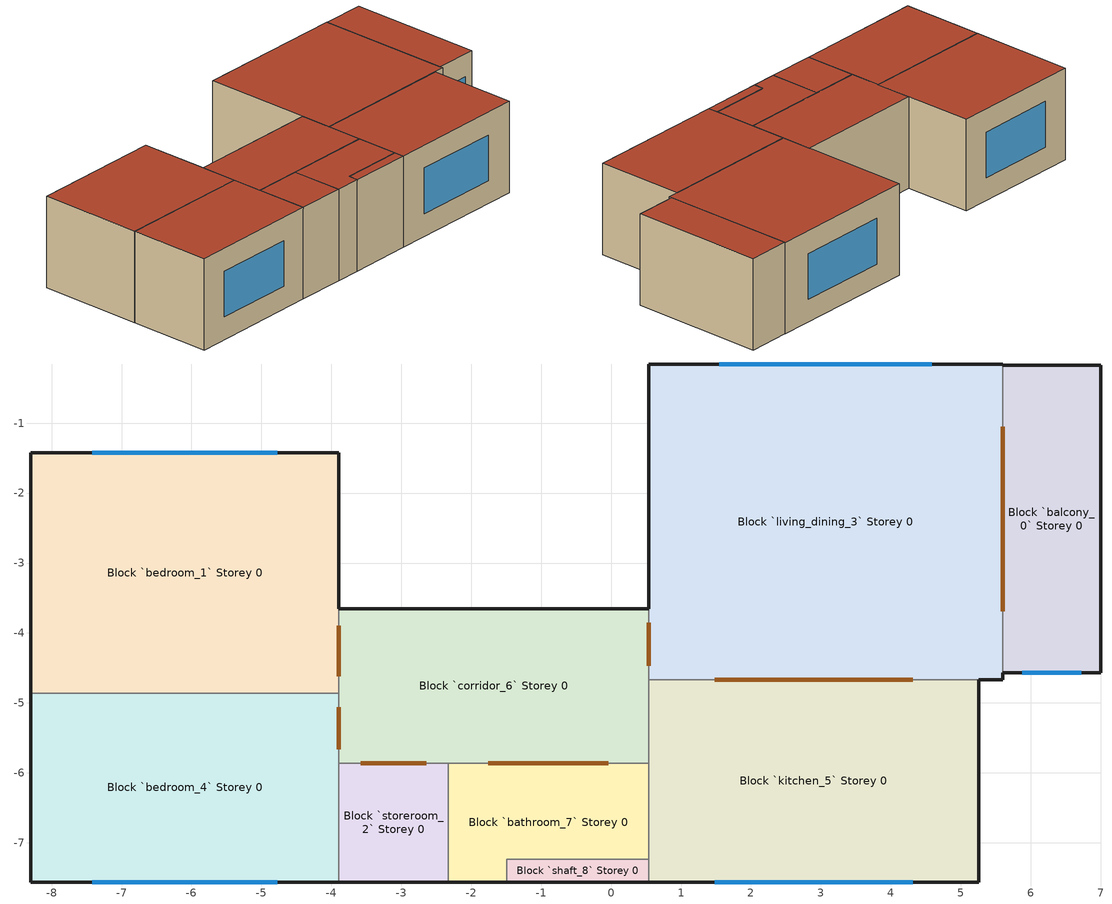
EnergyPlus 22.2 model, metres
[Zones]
Block `balcony_0` Storey 0
 floor ground (Medium Floor): 7,-0.17 7,-4.57 5.6,-4.57 5.6,-0.17 z0
 wall outside (Medium Exterior Wall): 5.6,-4.57 7,-4.57 7,-0.17 5.6,-0.17 z0:3
 wall to Block `living_dining_3` Storey 0 (Medium Partitions): 5.6,-0.17 5.6,-4.57 z0:3
 window (Sgl Clr 6mm): 5.88,-4.57 6.72,-4.57 z0.75:2.25
 door inside (Medium Furnishings): 5.6,-1.05 5.6,-3.69 z0:2.1
 roof outside (Medium Roof/Ceiling): 7,-4.57 7,-0.17 5.6,-0.17 5.6,-4.57 z3
Block `bedroom_1` Storey 0
 floor ground (Medium Floor): -3.89,-1.43 -3.89,-4.86 -8.3,-4.86 -8.3,-1.43 z0
 wall outside (Medium Exterior Wall): -3.89,-3.65 -3.89,-1.43 -8.3,-1.43 -8.3,-4.86 z0:3
 wall to Block `bedroom_4` Storey 0 (Medium Partitions): -8.3,-4.86 -3.89,-4.86 z0:3
 wall to Block `corridor_6` Storey 0 (Medium Partitions): -3.89,-4.86 -3.89,-3.65 z0:3
 window (Sgl Clr 6mm): -4.77,-1.43 -7.42,-1.43 z0.75:2.25
 door inside (Medium Furnishings): -3.89,-4.62 -3.89,-3.89 z0:2.1
 roof outside (Medium Roof/Ceiling): -3.89,-4.86 -3.89,-1.43 -8.3,-1.43 -8.3,-4.86 z3
Block `corridor_6` Storey 0
 floor ground (Medium Floor): 0.54,-3.65 0.54,-5.86 -3.89,-5.86 -3.89,-3.65 z0
 wall outside (Medium Exterior Wall): 0.54,-3.65 -3.89,-3.65 z0:3
 wall to Block `bedroom_4` Storey 0 (Medium Partitions): -3.89,-4.86 -3.89,-5.86 z0:3
 wall to Block `storeroom_2` Storey 0 (Medium Partitions): -3.89,-5.86 -2.33,-5.86 z0:3
 wall to Block `bathroom_7` Storey 0 (Medium Partitions): -2.33,-5.86 0.54,-5.86 z0:3
 wall to Block `living_dining_3` Storey 0 (Medium Partitions): 0.54,-4.67 0.54,-3.65 z0:3
 wall to Block `kitchen_5` Storey 0 (Medium Partitions): 0.54,-5.86 0.54,-4.67 z0:3
 door inside (Medium Furnishings): -3.58,-5.86 -2.64,-5.86 / 0.54,-4.47 0.54,-3.86 / -3.89,-5.06 -3.89,-5.66 / -1.76,-5.86 -0.04,-5.86 z0:2.1
 roof outside (Medium Roof/Ceiling): 0.54,-5.86 0.54,-3.65 -3.89,-3.65 -3.89,-5.86 z3
Block `living_dining_3` Storey 0
 floor ground (Medium Floor): 5.6,-0.15 5.6,-4.67 0.54,-4.67 0.54,-0.15 z0
 wall outside (Medium Exterior Wall): 5.6,-0.17 5.6,-0.15 0.54,-0.15 0.54,-3.65 / 5.26,-4.67 5.6,-4.67 5.6,-4.57 z0:3
 wall to Block `kitchen_5` Storey 0 (Medium Partitions): 0.54,-4.67 5.26,-4.67 z0:3
 window (Sgl Clr 6mm): 4.59,-0.15 1.55,-0.15 z0.75:2.25
 door inside (Medium Furnishings): 1.48,-4.67 4.31,-4.67 z0:2.1
 roof outside (Medium Roof/Ceiling): 5.6,-4.67 5.6,-0.15 0.54,-0.15 0.54,-4.67 z3
Block `shaft_8` Storey 0
 floor ground (Medium Floor): 0.54,-7.24 0.54,-7.56 -1.49,-7.56 -1.49,-7.24 z0
 wall outside (Medium Exterior Wall): -1.49,-7.56 0.54,-7.56 z0:3
 wall to Block `kitchen_5` Storey 0 (Medium Partitions): 0.54,-7.56 0.54,-7.23 z0:3
 wall to Block `bathroom_7` Storey 0 (Medium Partitions): 0.54,-7.24 -1.49,-7.24 / -1.49,-7.23 -1.49,-7.56 z0:3
 roof outside (Medium Roof/Ceiling): 0.54,-7.56 0.54,-7.24 -1.49,-7.24 -1.49,-7.56 z3
Block `storeroom_2` Storey 0
 floor ground (Medium Floor): -2.33,-5.86 -2.33,-7.56 -3.89,-7.56 -3.89,-5.86 z0
 wall outside (Medium Exterior Wall): -3.89,-7.56 -2.33,-7.56 z0:3
 wall to Block `bathroom_7` Storey 0 (Medium Partitions): -2.33,-7.56 -2.33,-5.86 z0:3
 wall to Block `bedroom_4` Storey 0 (Medium Partitions): -3.89,-5.86 -3.89,-7.56 z0:3
 roof outside (Medium Roof/Ceiling): -2.33,-7.56 -2.33,-5.86 -3.89,-5.86 -3.89,-7.56 z3
Block `bathroom_7` Storey 0
 floor ground (Medium Floor): 0.54,-5.86 0.54,-7.24 -1.49,-7.24 -1.49,-7.56 -2.33,-7.56 -2.33,-5.86 z0
 wall outside (Medium Exterior Wall): -2.33,-7.56 -1.49,-7.56 z0:3
 wall to Block `kitchen_5` Storey 0 (Medium Partitions): 0.54,-7.23 0.54,-5.86 z0:3
 roof outside (Medium Roof/Ceiling): 0.54,-7.24 0.54,-5.86 -2.33,-5.86 -2.33,-7.56 -1.49,-7.56 -1.49,-7.24 z3
Block `bedroom_4` Storey 0
 floor ground (Medium Floor): -3.89,-4.86 -3.89,-7.56 -8.3,-7.56 -8.3,-4.86 z0
 wall outside (Medium Exterior Wall): -8.3,-4.86 -8.3,-7.56 -3.89,-7.56 z0:3
 window (Sgl Clr 6mm): -7.42,-7.56 -4.77,-7.56 z0.75:2.25
 roof outside (Medium Roof/Ceiling): -3.89,-7.56 -3.89,-4.86 -8.3,-4.86 -8.3,-7.56 z3
Block `kitchen_5` Storey 0
 floor ground (Medium Floor): 5.26,-4.67 5.26,-7.56 0.54,-7.56 0.54,-4.67 z0
 wall outside (Medium Exterior Wall): 0.54,-7.56 5.26,-7.56 5.26,-4.67 z0:3
 window (Sgl Clr 6mm): 1.48,-7.56 4.31,-7.56 z0.75:2.25
 roof outside (Medium Roof/Ceiling): 5.26,-7.56 5.26,-4.67 0.54,-4.67 0.54,-7.56 z3
[BUILDING]
North Axis=0; Terrain=Suburbs; Loads Convergence Tolerance Value=0.04; Temperature Convergence Tolerance Value=0.4; Solar Distribution=FullInteriorAndExterior; Maximum Number of Warmup Days=25; Minimum Number of Warmup Days=6
[SITE:LOCATION]
San Francisco Intl Ap: Latitude=37.62; Longitude=-8; Time Zone=2; Elevation=0
[MATERIAL] Thermal Absorptance=0.9; Solar Absorptance=0.7; Visible Absorptance=0.7
Name | Roughness | Thickness | Conductivity | Density | Specific Heat
F16 Acoustic tile | MediumSmooth | 0.0191 | 0.06 | 368 | 590
G01a 19mm gypsum board | MediumSmooth | 0.019 | 0.16 | 800 | 1090
G05 25mm wood | MediumSmooth | 0.0254 | 0.15 | 608 | 1630
I02 50mm insulation board | MediumRough | 0.0508 | 0.03 | 43 | 1210
M01 100mm brick | MediumRough | 0.1016 | 0.89 | 1920 | 790
M14a 100mm heavyweight concrete | MediumRough | 0.1016 | 1.95 | 2240 | 900
[MATERIAL:AIRGAP]
Name | Thermal Resistance
F04 Wall air space resistance | 0.15
F05 Ceiling air space resistance | 0.18
[WINDOWMATERIAL:GLAZING]
CLEAR 6MM: Optical Data Type=SpectralAverage; Thickness=0.006; Solar Transmittance at Normal Incidence=0.775; Front Side Solar Reflectance at Normal Incidence=0.071; Back Side Solar Reflectance at Normal Incidence=0.071; Visible Transmittance at Normal Incidence=0.881; Front Side Visible Reflectance at Normal Incidence=0.08; Back Side Visible Reflectance at Normal Incidence=0.08; Infrared Transmittance at Normal Incidence=0; Front Side Infrared Hemispherical Emissivity=0.84; Back Side Infrared Hemispherical Emissivity=0.84; Conductivity=0.9; Dirt Correction Factor for Solar and Visible Transmittance=1; Solar Diffusing=No; Youngs modulus=72000000000; Poissons ratio=0.22
[CONSTRUCTION]
Medium Exterior Wall: M01 100mm brick, I02 50mm insulation board, F04 Wall air space resistance, G01a 19mm gypsum board
Medium Roof/Ceiling: M14a 100mm heavyweight concrete, F05 Ceiling air space resistance, F16 Acoustic tile
Medium Partitions: G01a 19mm gypsum board, F04 Wall air space resistance, G01a 19mm gypsum board
Medium Floor: F16 Acoustic tile, F05 Ceiling air space resistance, M14a 100mm heavyweight concrete
Medium Furnishings: G05 25mm wood
Sgl Clr 6mm: CLEAR 6MM
[ZONE] Type=1; Multiplier=1; Ceiling Height=autocalculate; Volume=autocalculate; Floor Area=autocalculate; Part of Total Floor Area=Yes
Block `balcony_0` Storey 0; Block `bedroom_1` Storey 0; Block `corridor_6` Storey 0; Block `living_dining_3` Storey 0; Block `shaft_8` Storey 0; Block `storeroom_2` Storey 0; Block `bathroom_7` Storey 0; Block `bedroom_4` Storey 0; Block `kitchen_5` Storey 0
[AIRFLOWNETWORK:SIMULATIONCONTROL]
Default: AirflowNetwork Control=MultizoneWithoutDistribution; Wind Pressure Coefficient Type=Input; Height Selection for Local Wind Pressure Calculation=OpeningHeight; Building Type=LowRise; Maximum Number of Iterations=500; Initialization Type=ZeroNodePressures; Relative Airflow Convergence Tolerance=0.0001; Absolute Airflow Convergence Tolerance=1e-06; Convergence Acceleration Limit=-0.5; Azimuth Angle of Long Axis of Building=0; Ratio of Building Width Along Short Axis to Width Along Long Axis=1; Height Dependence of External Node Temperature=No; Solver=SkylineLU; Allow Unsupported Zone Equipment=No; Do Distribution Duct Sizing Calculation=No
[AIRFLOWNETWORK:MULTIZONE:ZONE] Ventilation Control Mode=Constant; Minimum Venting Open Factor=0; Indoor and Outdoor Temperature Difference Lower Limit For Maximum Venting Open Factor=0; Indoor and Outdoor Temperature Difference Upper Limit for Minimum Venting Open Factor=100; Indoor and Outdoor Enthalpy Difference Lower Limit For Maximum Venting Open Factor=0; Indoor and Outdoor Enthalpy Difference Upper Limit for Minimum Venting Open Factor=300000; Single Sided Wind Pressure Coefficient Algorithm=Standard; Facade Width=10
Block `balcony_0` Storey 0; Block `bedroom_1` Storey 0; Block `corridor_6` Storey 0; Block `living_dining_3` Storey 0; Block `bedroom_4` Storey 0; Block `kitchen_5` Storey 0
[AIRFLOWNETWORK:MULTIZONE:SURFACE] WindowDoor Opening Factor or Crack Factor=1; Ventilation Control Mode=Constant; Minimum Venting Open Factor=0; Indoor and Outdoor Temperature Difference Lower Limit For Maximum Venting Open Factor=0; Indoor and Outdoor Temperature Difference Upper Limit for Minimum Venting Open Factor=100; Indoor and Outdoor Enthalpy Difference Lower Limit For Maximum Venting Open Factor=0; Indoor and Outdoor Enthalpy Difference Upper Limit for Minimum Venting Open Factor=300000; Equivalent Rectangle Method=PolygonHeight; Equivalent Rectangle Aspect Ratio=1
Name | Leakage Component
Window__Block `balcony_0` Storey 0 Wall 0001 | SimpleOpening__Window__Block `balcony_0` Storey 0 Wall 0001
Door__Block `balcony_0` Storey 0 Wall 0004_1 | SimpleOpening__Door__Block `balcony_0` Storey 0 Wall 0004_1
Window__Block `bedroom_1` Storey 0 Wall 0003 | SimpleOpening__Window__Block `bedroom_1` Storey 0 Wall 0003
Door__Block `bedroom_1` Storey 0 Wall 0002_1 | SimpleOpening__Door__Block `bedroom_1` Storey 0 Wall 0002_1
Door__Block `corridor_6` Storey 0 Wall 0004_1 | SimpleOpening__Door__Block `corridor_6` Storey 0 Wall 0004_1
Door__Block `corridor_6` Storey 0 Wall 0004_2 | SimpleOpening__Door__Block `corridor_6` Storey 0 Wall 0004_2
Door__Block `corridor_6` Storey 0 Wall 0002_1 | SimpleOpening__Door__Block `corridor_6` Storey 0 Wall 0002_1
Window__Block `living_dining_3` Storey 0 Wall 0003 | SimpleOpening__Window__Block `living_dining_3` Storey 0 Wall 0003
Door__Block `living_dining_3` Storey 0 Wall 0002_1 | SimpleOpening__Door__Block `living_dining_3` Storey 0 Wall 0002_1
Door__Block `living_dining_3` Storey 0 Wall 0004_1 | SimpleOpening__Door__Block `living_dining_3` Storey 0 Wall 0004_1
Door__Block `living_dining_3` Storey 0 Wall 0001_1 | SimpleOpening__Door__Block `living_dining_3` Storey 0 Wall 0001_1
Window__Block `bedroom_4` Storey 0 Wall 0001 | SimpleOpening__Window__Block `bedroom_4` Storey 0 Wall 0001
Door__Block `bedroom_4` Storey 0 Wall 0002_1 | SimpleOpening__Door__Block `bedroom_4` Storey 0 Wall 0002_1
Window__Block `kitchen_5` Storey 0 Wall 0001 | SimpleOpening__Window__Block `kitchen_5` Storey 0 Wall 0001
Door__Block `kitchen_5` Storey 0 Wall 0003_1 | SimpleOpening__Door__Block `kitchen_5` Storey 0 Wall 0003_1
[AIRFLOWNETWORK:MULTIZONE:COMPONENT:SIMPLEOPENING] Air Mass Flow Coefficient When Opening is Closed=0.001; Air Mass Flow Exponent When Opening is Closed=0.65; Minimum Density Difference for TwoWay Flow=0.0001; Discharge Coefficient=1
SimpleOpening__Window__Block `balcony_0` Storey 0 Wall 0001; SimpleOpening__Door__Block `balcony_0` Storey 0 Wall 0004_1; SimpleOpening__Window__Block `bedroom_1` Storey 0 Wall 0003; SimpleOpening__Door__Block `bedroom_1` Storey 0 Wall 0002_1; SimpleOpening__Door__Block `corridor_6` Storey 0 Wall 0004_1; SimpleOpening__Door__Block `corridor_6` Storey 0 Wall 0004_2; SimpleOpening__Door__Block `corridor_6` Storey 0 Wall 0002_1; SimpleOpening__Window__Block `living_dining_3` Storey 0 Wall 0003; SimpleOpening__Door__Block `living_dining_3` Storey 0 Wall 0002_1; SimpleOpening__Door__Block `living_dining_3` Storey 0 Wall 0004_1; SimpleOpening__Door__Block `living_dining_3` Storey 0 Wall 0001_1; SimpleOpening__Window__Block `bedroom_4` Storey 0 Wall 0001; SimpleOpening__Door__Block `bedroom_4` Storey 0 Wall 0002_1; SimpleOpening__Window__Block `kitchen_5` Storey 0 Wall 0001; SimpleOpening__Door__Block `kitchen_5` Storey 0 Wall 0003_1
[AIRFLOWNETWORK:MULTIZONE:EXTERNALNODE] External Node Height=0; Symmetric Wind Pressure Coefficient Curve=No; Wind Angle Type=Absolute
Name | Wind Pressure Coefficient Curve
AFN_External_Node_SOUTH_balcony_0; AFN_External_Node_SOUTH_bedroom_4; AFN_External_Node_SOUTH_kitchen_5 | AFN_Pressure_Coefficient_Values_SOUTH
AFN_External_Node_NORTH_bedroom_1; AFN_External_Node_NORTH_living_dining_3 | AFN_Pressure_Coefficient_Values_NORTH
[AIRFLOWNETWORK:MULTIZONE:WINDPRESSURECOEFFICIENTARRAY]
AFN_Wind_Directions_0: Wind Direction 1=0; Wind Direction 2=30; Wind Direction 3=60; Wind Direction 4=90; Wind Direction 5=120; Wind Direction 6=150; Wind Direction 7=180; Wind Direction 8=210; Wind Direction 9=240; Wind Direction 10=270; Wind Direction 11=300; Wind Direction 12=330
[AIRFLOWNETWORK:MULTIZONE:WINDPRESSURECOEFFICIENTVALUES] AirflowNetworkMultiZoneWindPressureCoefficientArray=AFN_Wind_Directions_0
Name | Wind Pressure Coefficient Value 1 | Wind Pressure Coefficient Value 2 | Wind Pressure Coefficient Value 3 | Wind Pressure Coefficient Value 4 | Wind Pressure Coefficient Value 5 | Wind Pressure Coefficient Value 6 | Wind Pressure Coefficient Value 7 | Wind Pressure Coefficient Value 8 | Wind Pressure Coefficient Value 9 | Wind Pressure Coefficient Value 10 | Wind Pressure Coefficient Value 11 | Wind Pressure Coefficient Value 12
AFN_Pressure_Coefficient_Values_NORTH | 0.6 | 0.48 | 0.04 | -0.56 | -0.56 | -0.42 | -0.37 | -0.42 | -0.56 | -0.56 | 0.04 | 0.48
AFN_Pressure_Coefficient_Values_SOUTH | -0.37 | -0.42 | -0.56 | -0.56 | 0.04 | 0.48 | 0.6 | 0.48 | 0.04 | -0.56 | -0.56 | -0.42
AFN_Pressure_Coefficient_Values_EAST | -0.56 | 0.04 | 0.48 | 0.6 | 0.48 | 0.04 | -0.56 | -0.56 | -0.42 | -0.37 | -0.42 | -0.56
AFN_Pressure_Coefficient_Values_WEST | -0.56 | -0.56 | -0.42 | -0.37 | -0.42 | -0.56 | -0.56 | 0.04 | 0.48 | 0.6 | 0.48 | 0.04
